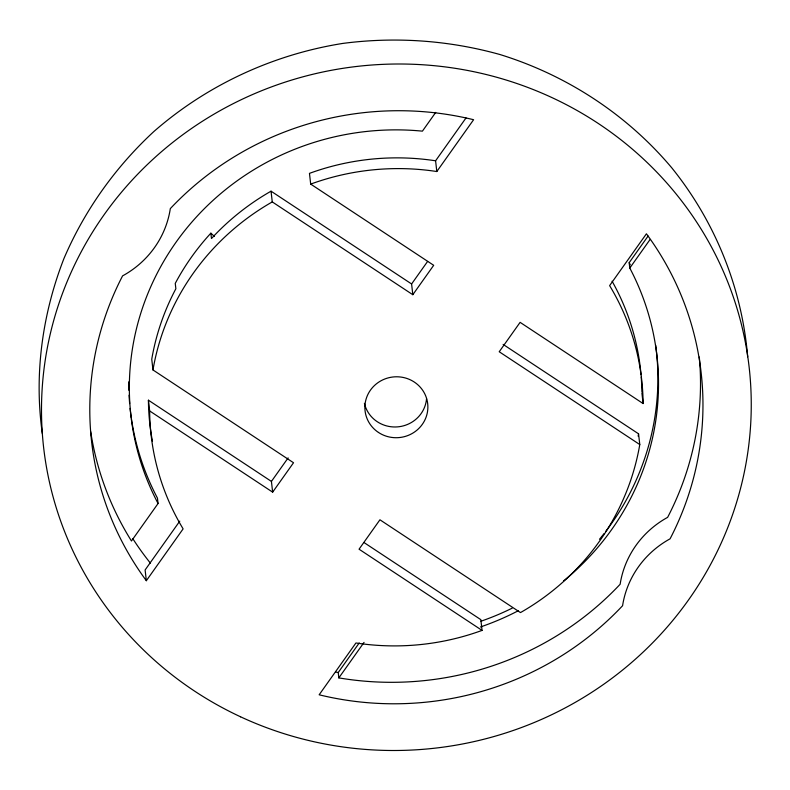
<?xml version="1.0" encoding="UTF-8"?>
<svg xmlns="http://www.w3.org/2000/svg" width="790" height="790" viewBox="0 0 790 790"><rect width="100%" height="100%" fill="white"/><g stroke="black" fill="none" stroke-linecap="round" stroke-linejoin="round"><path stroke-width="1.19" d="M435.715 112.407L422.413 131.15A264.699 255.802 -6.5 0 0 176.18 242.026A264.699 255.802 -6.5 0 0 158.069 503.507L131.466 540.982A306.718 296.398 -6.5 0 1 90.672 431.587M179.774 521.133L145.113 569.965L146.338 580.699L183.122 528.875A246.845 238.541 -6.5 0 1 149.646 410.938L148.421 400.204L271.424 481.416L272.649 492.15L149.646 410.938M435.586 160.795A246.845 238.541 -6.5 0 0 309.463 173.365L310.687 184.1A246.845 238.541 -6.5 0 1 436.811 171.529L435.586 160.795L466.011 117.947M436.811 171.529L473.605 119.715A306.718 296.398 -6.5 0 0 170.314 208.619A94.958 91.768 -6.5 0 1 122.578 275.878A306.718 296.398 -6.5 0 0 146.338 580.699M271.424 481.416L288.133 457.894M272.649 492.15L293.525 462.743L152.974 369.947L151.749 359.213A246.845 238.541 -6.5 0 1 175.864 288.755L175.252 283.393A246.845 238.541 -6.5 0 1 210.871 233.169L211.483 238.531A246.845 238.541 -6.5 0 1 271.039 191.18L272.264 201.914L412.815 294.709L411.6 283.975L427.597 261.431M412.815 294.709L433.69 265.302L310.687 184.1M699.288 357.021A306.718 296.398 -6.5 0 1 667.629 517.351A94.919 91.729 -6.5 0 0 620.14 584.254A306.718 296.398 -6.5 0 1 338.841 677.889L338.229 672.527L359.233 642.942M563.527 580.946A264.699 255.802 -6.5 0 0 629.788 268.057L629.176 262.695L648.086 236.062M338.841 677.889L364.042 642.389M629.788 268.057L650.101 239.459M641.885 392.828L643.109 403.562L520.106 322.35L499.221 351.757L639.782 444.553A246.845 238.541 -6.5 0 1 520.482 612.586L379.931 519.79L359.055 549.198L482.058 630.4L480.843 619.666L363.983 542.523M271.039 191.18L411.6 283.975M503.131 344.41L638.557 433.819L639.782 444.553M210.871 233.169L214.485 236.477M747.666 356.794C741.978 288.182 715.394 222.267 672.359 168.566L671.994 168.092C627.053 114.53 566.736 75.159 500.001 54.54C448.858 40.251 395.375 36.528 342.732 43.43C273.034 54.5 207.079 85.004 153.912 131.486C115.597 166.897 84.945 209.804 64.286 257.738L64.03 258.31C42.374 313.788 33.95 374.45 42.334 433.562M158.069 503.507L157.457 498.135A264.699 255.802 -6.5 0 1 131.486 419.184M655.661 345.22A264.699 255.802 -6.5 0 1 605.594 531.591M604.093 533.536A264.699 255.802 -6.5 0 1 599.482 539.284M512.226 608.142A264.699 255.802 -6.5 0 1 480.962 621.226M131.308 417.999A264.699 255.802 -6.5 0 1 130.103 408.43M129.649 403.611A264.699 255.802 -6.5 0 1 129.066 395.158M128.859 390.319A264.699 255.802 -6.5 0 1 128.731 381.856M629.176 262.695A264.699 255.802 -6.5 0 1 630.302 264.838M338.229 672.527A306.718 296.398 -6.5 0 1 335.799 672.102M150.386 563.112A306.718 296.398 -6.5 0 1 132.779 538.652M518.24 610.759A264.699 255.802 -6.5 0 1 480.419 626.983M482.058 630.4A246.845 238.541 -6.5 0 1 355.935 642.971L319.15 694.795A306.718 296.398 -6.5 0 0 622.579 605.723A94.919 91.729 -6.5 0 1 670.078 538.82A306.718 296.398 -6.5 0 0 646.418 233.8L609.623 285.625A246.845 238.541 -6.5 0 1 643.109 403.562M152.974 369.947A246.845 238.541 -6.5 0 1 272.264 201.914M641.213 377.057A246.845 238.541 -6.5 0 1 641.865 391.613M638.557 433.819A246.845 238.541 -6.5 0 1 638.142 436.149M152.44 441.255A246.845 238.541 -6.5 0 1 148.421 400.204M612.082 281.2A246.845 238.541 -6.5 0 1 641.016 374.638M426.551 398.733A31.511 30.454 -6.5 0 1 397.321 426.896A31.511 30.454 -6.5 0 1 364.407 403.344M240.555 716.797A355.036 343.097 -6.5 0 0 750.411 380.938A355.036 343.097 -6.5 0 0 198.162 124.01A355.036 343.097 -6.5 0 0 240.555 716.797M378.479 432.456A31.511 30.454 -6.5 0 0 427.775 409.467A31.511 30.454 -6.5 0 0 382.874 379.822A31.511 30.454 -6.5 0 0 378.479 432.456"/></g></svg>
